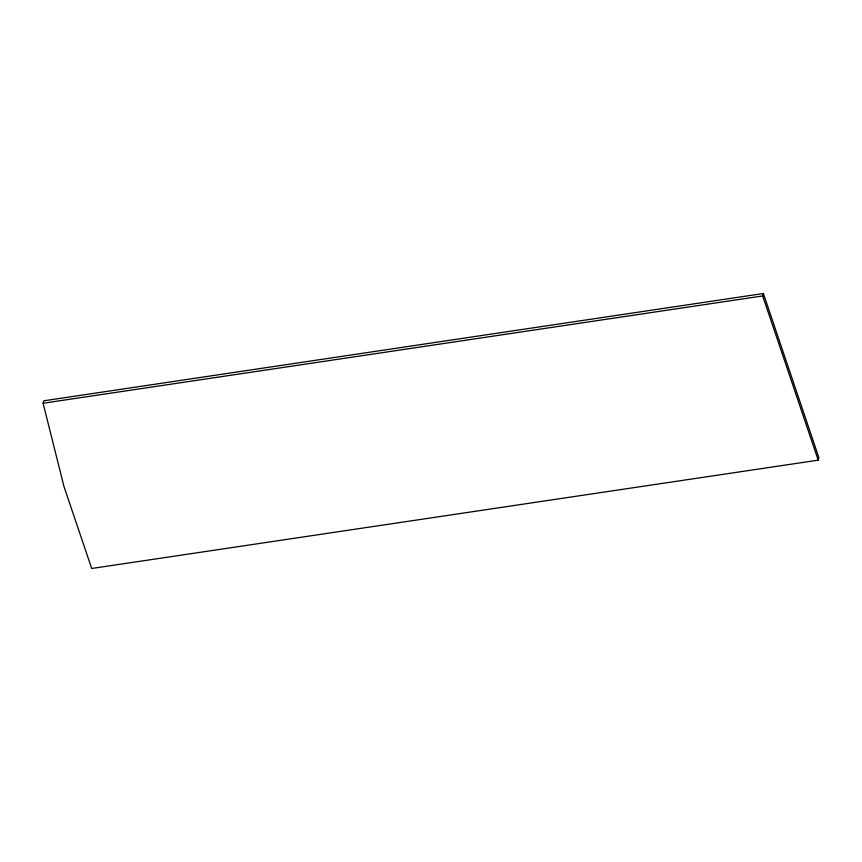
<?xml version="1.0" encoding="UTF-8"?>
<svg xmlns="http://www.w3.org/2000/svg" width="862" height="862" viewBox="0 0 862 862"><rect width="100%" height="100%" fill="white"/><g stroke="black" fill="none" stroke-linecap="round" stroke-linejoin="round"><path stroke-width="1.29" d="M43.1 403.244L43.79 400.808L763.376 293.511L818.9 457.722L818.21 460.157L91.695 568.489L63.939 486.383L43.1 403.244L762.687 295.957L763.376 293.511M762.687 295.957L818.21 460.157"/></g></svg>
